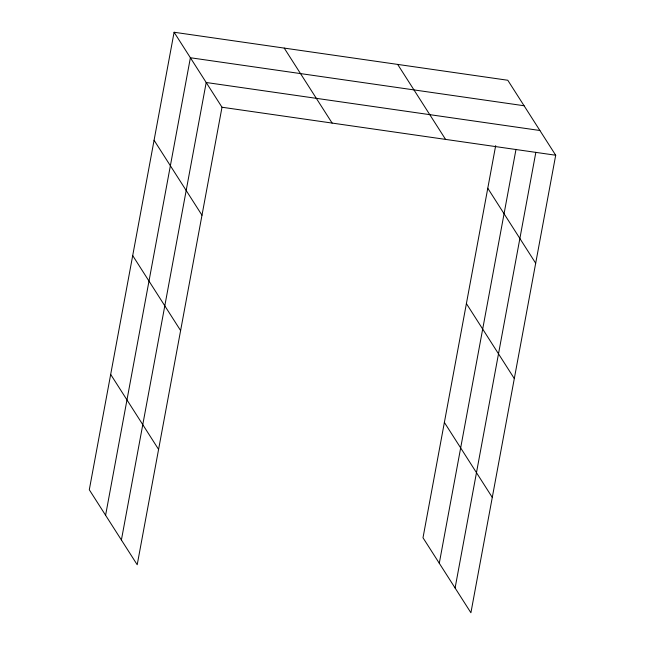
<?xml version="1.0" encoding="UTF-8"?>
<svg xmlns="http://www.w3.org/2000/svg" width="645" height="645" viewBox="0 0 645 645"><rect width="100%" height="100%" fill="white"/><g stroke="black" fill="none" stroke-linecap="round" stroke-linejoin="round"><path stroke-width="0.97" d="M174.094 32.25L89.3 489.765L137.208 564.746L222.001 107.239L174.094 32.25L507.792 80.254L555.7 155.235L470.906 612.75L422.999 537.761L495.674 145.641M105.595 515.258L190.388 57.744L524.079 105.748M121.397 540.002L206.198 82.495L539.889 130.492M439.285 563.254L516 149.342M455.096 588.006L535.85 152.293M222.001 107.239L555.7 155.235M487.773 188.243L535.681 263.233M397.675 64.411L445.582 139.401M466.4 303.585L514.307 378.575M284.219 48.093L332.127 123.074M444.373 422.419L492.28 497.408M154.082 140.247L201.99 215.228M132.701 255.581L180.608 330.571M110.682 374.423L158.589 449.412"/></g></svg>
